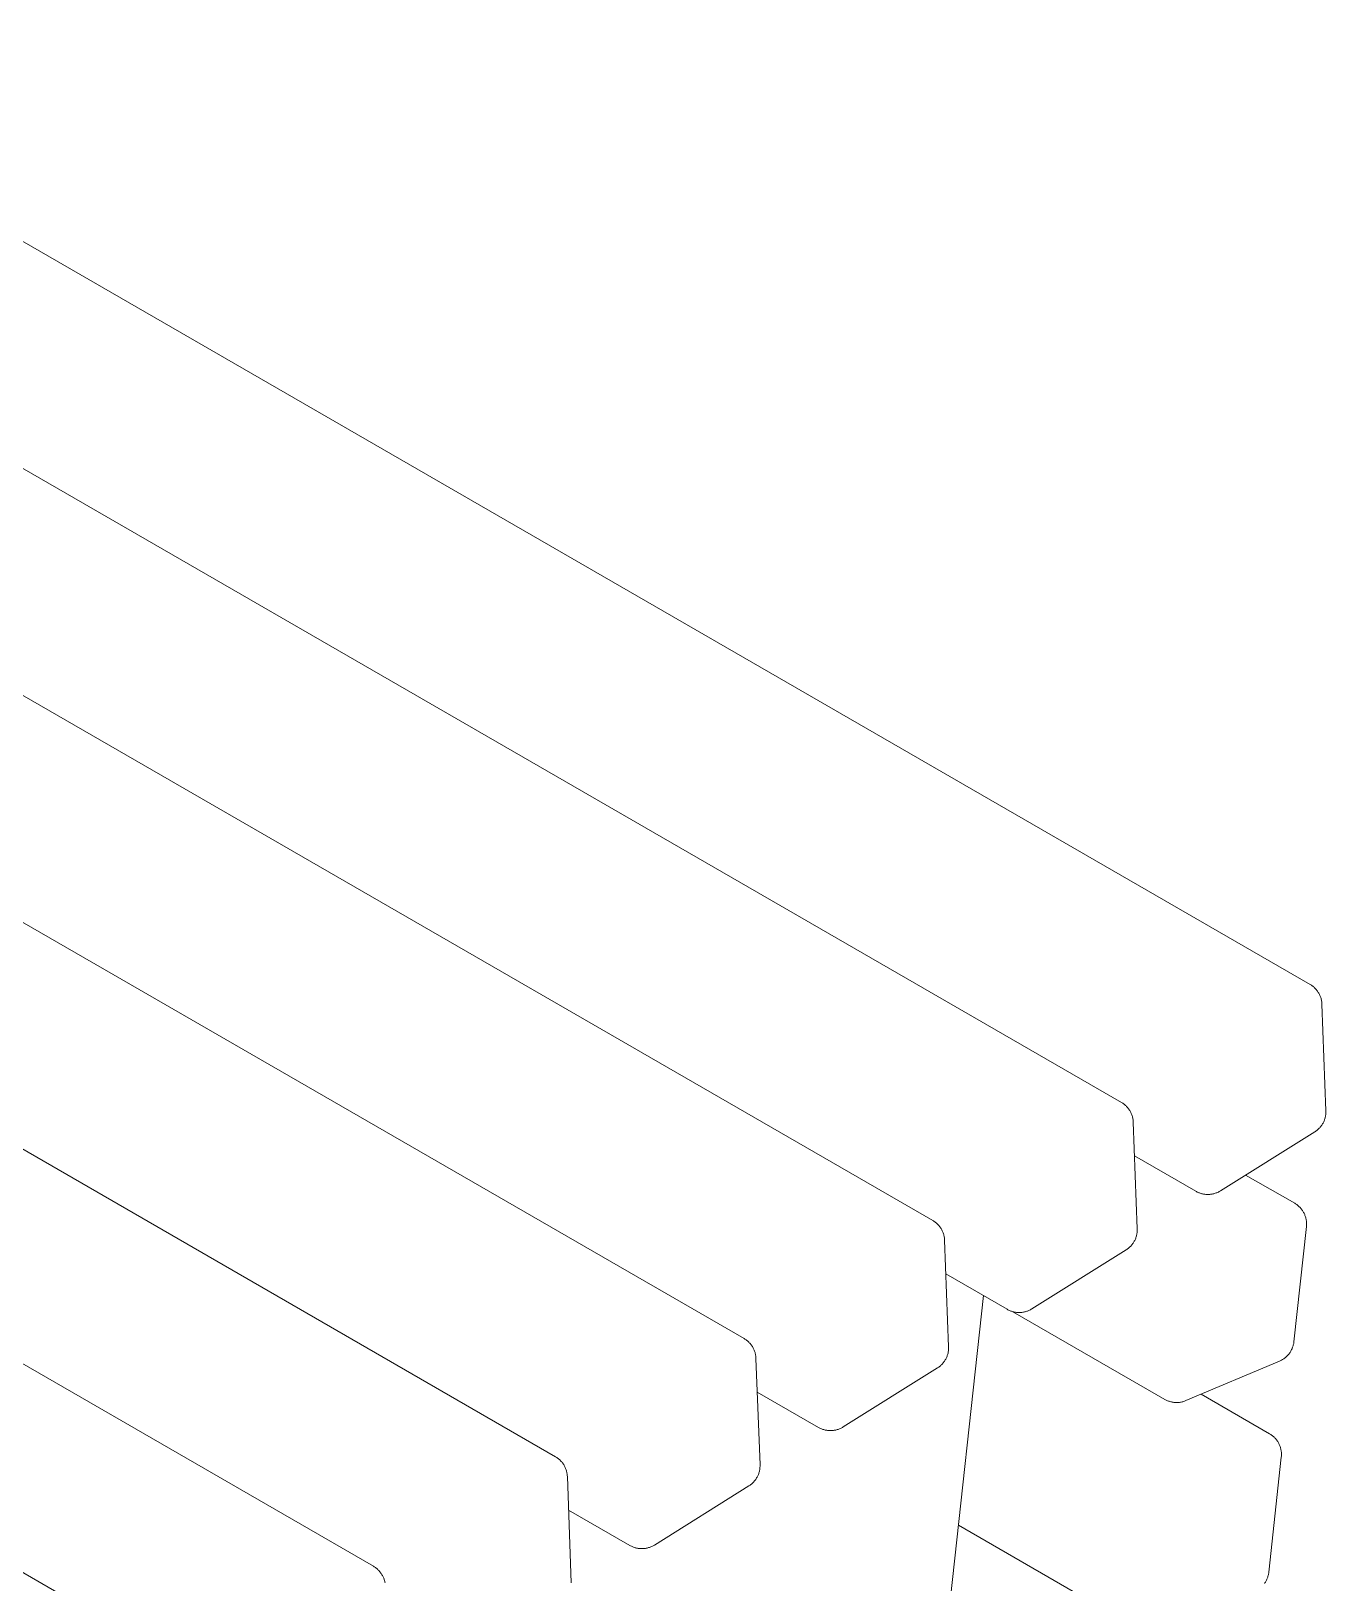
# Model space of a CAD drawing. Header units: millimetres. Extents: x -62 to 2493, y 278 to 1866.
# Drawn here: x 2221.7 to 2493.3, y 1540 to 1865.6 of the extents above; entities that cross this region are included whole.
import ezdxf

# ---------------------------------------------------------------- set-up
doc = ezdxf.new("R2010")
doc.units = ezdxf.units.MM
doc.layers.add('ZANO_R', color=7, linetype='Continuous', lineweight=0)

msp = doc.modelspace()

# ---------------------------------------------------------------- linework, layer by layer
at = {"layer": 'ZANO_R'}
for p, q in [((2143.47, 1865.59), (2489.95, 1665.55)), ((2103.91, 1840.82), (2450.39, 1640.78)), ((2064.34, 1816.05), (2410.83, 1616.01)), ((2024.78, 1791.28), (2371.26, 1591.24)), ((1985.22, 1766.51), (2331.7, 1566.46)), ((1947.04, 1743.5), (2293.53, 1543.46)), ((1907.48, 1722.59), (2253.96, 1522.55)), ((2489.95, 1665.55), (2490.1, 1665.46)), ((2490.1, 1665.46), (2490.25, 1665.37)), ((2490.25, 1665.37), (2490.39, 1665.27)), ((2490.39, 1665.27), (2490.53, 1665.16)), ((2490.53, 1665.16), (2490.66, 1665.05)), ((2490.66, 1665.05), (2490.8, 1664.94)), ((2490.8, 1664.94), (2490.92, 1664.82)), ((2490.92, 1664.82), (2491.05, 1664.7)), ((2491.05, 1664.7), (2491.16, 1664.57)), ((2491.16, 1664.57), (2491.28, 1664.44)), ((2491.28, 1664.44), (2491.39, 1664.3)), ((2491.39, 1664.3), (2491.49, 1664.17)), ((2491.49, 1664.17), (2491.59, 1664.02)), ((2491.59, 1664.02), (2491.69, 1663.88)), ((2491.69, 1663.88), (2491.78, 1663.73)), ((2491.78, 1663.73), (2491.86, 1663.58)), ((2491.86, 1663.58), (2491.94, 1663.42)), ((2491.94, 1663.42), (2492.02, 1663.26)), ((2492.02, 1663.26), (2492.08, 1663.1)), ((2492.08, 1663.1), (2492.15, 1662.94)), ((2492.15, 1662.94), (2492.2, 1662.78)), ((2492.2, 1662.78), (2492.26, 1662.61)), ((2492.26, 1662.61), (2492.3, 1662.44)), ((2492.3, 1662.44), (2492.34, 1662.27)), ((2492.34, 1662.27), (2492.37, 1662.1)), ((2492.37, 1662.1), (2492.4, 1661.93)), ((2492.4, 1661.93), (2492.42, 1661.76)), ((2492.42, 1661.76), (2492.44, 1661.58)), ((2492.44, 1661.58), (2492.45, 1661.41)), ((2492.45, 1661.41), (2493.28, 1639.05)), ((2450.39, 1640.78), (2450.54, 1640.69)), ((2450.54, 1640.69), (2450.68, 1640.6)), ((2450.68, 1640.6), (2450.83, 1640.5)), ((2450.83, 1640.5), (2450.97, 1640.39)), ((2450.97, 1640.39), (2451.1, 1640.28)), ((2451.1, 1640.28), (2451.23, 1640.17)), ((2451.23, 1640.17), (2451.36, 1640.05)), ((2451.36, 1640.05), (2451.48, 1639.93)), ((2451.48, 1639.93), (2451.6, 1639.8)), ((2451.6, 1639.8), (2451.72, 1639.67)), ((2451.72, 1639.67), (2451.83, 1639.53)), ((2451.83, 1639.53), (2451.93, 1639.39)), ((2451.93, 1639.39), (2452.03, 1639.25)), ((2452.03, 1639.25), (2452.13, 1639.1)), ((2452.13, 1639.1), (2452.22, 1638.96)), ((2452.22, 1638.96), (2452.3, 1638.8)), ((2452.3, 1638.8), (2452.38, 1638.65)), ((2452.38, 1638.65), (2452.45, 1638.49)), ((2452.45, 1638.49), (2452.52, 1638.33)), ((2452.52, 1638.33), (2452.58, 1638.17)), ((2452.58, 1638.17), (2452.64, 1638)), ((2452.64, 1638), (2452.69, 1637.84)), ((2493.22, 1638.04), (2493.19, 1637.87)), ((2493.24, 1638.21), (2493.22, 1638.04)), ((2493.26, 1638.37), (2493.24, 1638.21)), ((2493.28, 1638.54), (2493.26, 1638.37)), ((2493.28, 1639.05), (2493.29, 1638.88)), ((2493.29, 1638.71), (2493.28, 1638.54)), ((2493.29, 1638.88), (2493.29, 1638.71)), ((2452.69, 1637.84), (2452.74, 1637.67)), ((2452.74, 1637.67), (2452.78, 1637.5)), ((2452.78, 1637.5), (2452.81, 1637.33)), ((2452.81, 1637.33), (2452.84, 1637.16)), ((2452.84, 1637.16), (2452.86, 1636.98)), ((2452.86, 1636.98), (2452.88, 1636.81)), ((2452.88, 1636.81), (2452.89, 1636.64)), ((2452.89, 1636.64), (2453.72, 1614.28)), ((2491.08, 1634.72), (2490.94, 1634.63)), ((2491.22, 1634.82), (2491.08, 1634.72)), ((2491.36, 1634.92), (2491.22, 1634.82)), ((2491.49, 1635.02), (2491.36, 1634.92)), ((2491.62, 1635.13), (2491.49, 1635.02)), ((2491.74, 1635.25), (2491.62, 1635.13)), ((2491.86, 1635.37), (2491.74, 1635.25)), ((2491.98, 1635.49), (2491.86, 1635.37)), ((2492.09, 1635.62), (2491.98, 1635.49)), ((2492.2, 1635.75), (2492.09, 1635.62)), ((2492.3, 1635.88), (2492.2, 1635.75)), ((2492.4, 1636.02), (2492.3, 1635.88)), ((2492.49, 1636.16), (2492.4, 1636.02)), ((2492.58, 1636.3), (2492.49, 1636.16)), ((2492.67, 1636.45), (2492.58, 1636.3)), ((2492.75, 1636.6), (2492.67, 1636.45)), ((2492.82, 1636.75), (2492.75, 1636.6)), ((2492.89, 1636.91), (2492.82, 1636.75)), ((2492.95, 1637.06), (2492.89, 1636.91)), ((2493.01, 1637.22), (2492.95, 1637.06)), ((2493.06, 1637.38), (2493.01, 1637.22)), ((2493.11, 1637.54), (2493.06, 1637.38)), ((2493.15, 1637.71), (2493.11, 1637.54)), ((2493.19, 1637.87), (2493.15, 1637.71)), ((2490.94, 1634.63), (2471.16, 1622.24)), ((2466.01, 1622.15), (2453.15, 1629.57)), ((2476.45, 1625.55), (2486.73, 1619.62)), ((2466.15, 1622.07), (2466.01, 1622.15)), ((2466.3, 1621.99), (2466.15, 1622.07)), ((2466.46, 1621.92), (2466.3, 1621.99)), ((2466.61, 1621.85), (2466.46, 1621.92)), ((2466.77, 1621.79), (2466.61, 1621.85)), ((2466.93, 1621.73), (2466.77, 1621.79)), ((2467.09, 1621.68), (2466.93, 1621.73)), ((2467.26, 1621.64), (2467.09, 1621.68)), ((2469.93, 1621.68), (2469.77, 1621.64)), ((2470.09, 1621.74), (2469.93, 1621.68)), ((2470.25, 1621.79), (2470.09, 1621.74)), ((2470.41, 1621.85), (2470.25, 1621.79)), ((2470.56, 1621.92), (2470.41, 1621.85)), ((2470.72, 1621.99), (2470.56, 1621.92)), ((2470.87, 1622.07), (2470.72, 1621.99)), ((2471.01, 1622.15), (2470.87, 1622.07)), ((2471.16, 1622.24), (2471.01, 1622.15)), ((2467.42, 1621.6), (2467.26, 1621.64)), ((2467.59, 1621.56), (2467.42, 1621.6)), ((2467.75, 1621.53), (2467.59, 1621.56)), ((2467.92, 1621.51), (2467.75, 1621.53)), ((2468.09, 1621.5), (2467.92, 1621.51)), ((2468.26, 1621.48), (2468.09, 1621.5)), ((2468.43, 1621.48), (2468.26, 1621.48)), ((2468.6, 1621.48), (2468.43, 1621.48)), ((2468.76, 1621.48), (2468.6, 1621.48)), ((2468.93, 1621.5), (2468.76, 1621.48)), ((2469.1, 1621.51), (2468.93, 1621.5)), ((2469.27, 1621.54), (2469.1, 1621.51)), ((2469.44, 1621.56), (2469.27, 1621.54)), ((2469.6, 1621.6), (2469.44, 1621.56)), ((2469.77, 1621.64), (2469.6, 1621.6)), ((2486.73, 1619.62), (2486.87, 1619.54)), ((2486.87, 1619.54), (2487.02, 1619.44)), ((2487.02, 1619.44), (2487.16, 1619.35)), ((2487.16, 1619.35), (2487.29, 1619.24)), ((2487.29, 1619.24), (2487.42, 1619.14)), ((2487.42, 1619.14), (2487.55, 1619.03)), ((2487.55, 1619.03), (2487.68, 1618.91)), ((2487.68, 1618.91), (2487.8, 1618.79)), ((2487.8, 1618.79), (2487.92, 1618.67)), ((2487.92, 1618.67), (2488.03, 1618.54)), ((2488.03, 1618.54), (2488.14, 1618.41)), ((2488.14, 1618.41), (2488.24, 1618.28)), ((2410.83, 1616.01), (2410.98, 1615.92)), ((2410.98, 1615.92), (2411.12, 1615.82)), ((2411.12, 1615.82), (2411.26, 1615.72)), ((2411.26, 1615.72), (2411.4, 1615.62)), ((2411.4, 1615.62), (2411.54, 1615.51)), ((2411.54, 1615.51), (2411.67, 1615.4)), ((2411.67, 1615.4), (2411.8, 1615.28)), ((2411.8, 1615.28), (2411.92, 1615.15)), ((2411.92, 1615.15), (2412.04, 1615.03)), ((2488.24, 1618.28), (2488.34, 1618.14)), ((2488.34, 1618.14), (2488.43, 1618)), ((2488.43, 1618), (2488.52, 1617.85)), ((2488.52, 1617.85), (2488.61, 1617.7)), ((2488.61, 1617.7), (2488.69, 1617.55)), ((2488.69, 1617.55), (2488.76, 1617.4)), ((2488.76, 1617.4), (2488.83, 1617.25)), ((2488.83, 1617.25), (2488.89, 1617.09)), ((2488.89, 1617.09), (2488.95, 1616.93)), ((2488.95, 1616.93), (2489.01, 1616.77)), ((2489.01, 1616.77), (2489.05, 1616.6)), ((2489.05, 1616.6), (2489.09, 1616.44)), ((2489.09, 1616.44), (2489.13, 1616.27)), ((2489.13, 1616.27), (2489.16, 1616.11)), ((2489.16, 1616.11), (2489.19, 1615.94)), ((2489.19, 1615.94), (2489.2, 1615.77)), ((2489.2, 1615.77), (2489.22, 1615.6)), ((2489.22, 1615.6), (2489.23, 1615.43)), ((2489.23, 1615.26), (2489.22, 1615.09)), ((2489.23, 1615.43), (2489.23, 1615.26)), ((2412.04, 1615.03), (2412.15, 1614.9)), ((2412.15, 1614.9), (2412.26, 1614.76)), ((2412.26, 1614.76), (2412.37, 1614.62)), ((2412.37, 1614.62), (2412.47, 1614.48)), ((2412.47, 1614.48), (2412.56, 1614.33)), ((2412.56, 1614.33), (2412.65, 1614.18)), ((2412.65, 1614.18), (2412.74, 1614.03)), ((2412.74, 1614.03), (2412.82, 1613.88)), ((2412.82, 1613.88), (2412.89, 1613.72)), ((2412.89, 1613.72), (2412.96, 1613.56)), ((2412.96, 1613.56), (2413.02, 1613.4)), ((2413.02, 1613.4), (2413.08, 1613.23)), ((2413.08, 1613.23), (2413.13, 1613.07)), ((2413.13, 1613.07), (2413.18, 1612.9)), ((2413.18, 1612.9), (2413.21, 1612.73)), ((2413.21, 1612.73), (2413.25, 1612.56)), ((2413.25, 1612.56), (2413.28, 1612.38)), ((2413.28, 1612.38), (2413.3, 1612.21)), ((2413.3, 1612.21), (2413.31, 1612.04)), ((2413.31, 1612.04), (2413.32, 1611.86)), ((2453.26, 1611.98), (2453.18, 1611.83)), ((2453.33, 1612.13), (2453.26, 1611.98)), ((2453.39, 1612.29), (2453.33, 1612.13)), ((2453.45, 1612.45), (2453.39, 1612.29)), ((2453.5, 1612.61), (2453.45, 1612.45)), ((2453.55, 1612.77), (2453.5, 1612.61)), ((2453.59, 1612.94), (2453.55, 1612.77)), ((2453.63, 1613.1), (2453.59, 1612.94)), ((2453.66, 1613.27), (2453.63, 1613.1)), ((2453.68, 1613.43), (2453.66, 1613.27)), ((2453.7, 1613.6), (2453.68, 1613.43)), ((2453.71, 1613.77), (2453.7, 1613.6)), ((2453.72, 1613.94), (2453.71, 1613.77)), ((2453.72, 1614.28), (2453.72, 1614.11)), ((2453.72, 1614.11), (2453.72, 1613.94)), ((2489.2, 1614.75), (2486.57, 1590.57)), ((2489.21, 1614.92), (2489.2, 1614.75)), ((2489.22, 1615.09), (2489.21, 1614.92)), ((2413.32, 1611.86), (2414.16, 1589.51)), ((2451.38, 1609.85), (2431.6, 1597.47)), ((2451.52, 1609.95), (2451.38, 1609.85)), ((2451.66, 1610.04), (2451.52, 1609.95)), ((2451.79, 1610.14), (2451.66, 1610.04)), ((2451.93, 1610.25), (2451.79, 1610.14)), ((2452.05, 1610.36), (2451.93, 1610.25)), ((2452.18, 1610.48), (2452.05, 1610.36)), ((2452.3, 1610.59), (2452.18, 1610.48)), ((2452.41, 1610.72), (2452.3, 1610.59)), ((2452.53, 1610.84), (2452.41, 1610.72)), ((2452.63, 1610.97), (2452.53, 1610.84)), ((2452.74, 1611.11), (2452.63, 1610.97)), ((2452.84, 1611.25), (2452.74, 1611.11)), ((2452.93, 1611.39), (2452.84, 1611.25)), ((2453.02, 1611.53), (2452.93, 1611.39)), ((2453.1, 1611.68), (2453.02, 1611.53)), ((2453.18, 1611.83), (2453.1, 1611.68)), ((2426.44, 1597.38), (2413.59, 1604.8)), ((2421.45, 1600.26), (2386.84, 1282.45)), ((2426.59, 1597.29), (2426.44, 1597.38)), ((2426.74, 1597.22), (2426.59, 1597.29)), ((2426.9, 1597.14), (2426.74, 1597.22)), ((2427.05, 1597.08), (2426.9, 1597.14)), ((2427.21, 1597.02), (2427.05, 1597.08)), ((2427.37, 1596.96), (2427.21, 1597.02)), ((2427.53, 1596.91), (2427.37, 1596.96)), ((2427.69, 1596.86), (2427.53, 1596.91)), ((2459.47, 1578.49), (2427.62, 1596.88)), ((2427.86, 1596.82), (2427.69, 1596.86)), ((2428.02, 1596.79), (2427.86, 1596.82)), ((2428.19, 1596.76), (2428.02, 1596.79)), ((2428.36, 1596.74), (2428.19, 1596.76)), ((2428.53, 1596.72), (2428.36, 1596.74)), ((2428.69, 1596.71), (2428.53, 1596.72)), ((2428.86, 1596.71), (2428.69, 1596.71)), ((2429.03, 1596.71), (2428.86, 1596.71)), ((2429.2, 1596.71), (2429.03, 1596.71)), ((2429.37, 1596.72), (2429.2, 1596.71)), ((2429.54, 1596.74), (2429.37, 1596.72)), ((2429.71, 1596.76), (2429.54, 1596.74)), ((2429.87, 1596.79), (2429.71, 1596.76)), ((2430.04, 1596.83), (2429.87, 1596.79)), ((2430.2, 1596.87), (2430.04, 1596.83)), ((2430.37, 1596.91), (2430.2, 1596.87)), ((2430.53, 1596.96), (2430.37, 1596.91)), ((2430.69, 1597.02), (2430.53, 1596.96)), ((2430.85, 1597.08), (2430.69, 1597.02)), ((2431, 1597.15), (2430.85, 1597.08)), ((2431.15, 1597.22), (2431, 1597.15)), ((2431.3, 1597.3), (2431.15, 1597.22)), ((2431.45, 1597.38), (2431.3, 1597.3)), ((2431.6, 1597.47), (2431.45, 1597.38)), ((2371.26, 1591.24), (2371.41, 1591.15)), ((2371.41, 1591.15), (2371.56, 1591.05)), ((2371.56, 1591.05), (2371.7, 1590.95)), ((2371.7, 1590.95), (2371.84, 1590.85)), ((2371.84, 1590.85), (2371.98, 1590.74)), ((2371.98, 1590.74), (2372.11, 1590.62)), ((2372.11, 1590.62), (2372.23, 1590.5)), ((2372.23, 1590.5), (2372.36, 1590.38)), ((2372.36, 1590.38), (2372.48, 1590.25)), ((2372.48, 1590.25), (2372.59, 1590.12)), ((2372.59, 1590.12), (2372.7, 1589.99)), ((2372.7, 1589.99), (2372.81, 1589.85)), ((2372.81, 1589.85), (2372.91, 1589.71)), ((2372.91, 1589.71), (2373, 1589.56)), ((2373, 1589.56), (2373.09, 1589.41)), ((2373.09, 1589.41), (2373.17, 1589.26)), ((2373.17, 1589.26), (2373.25, 1589.1)), ((2373.25, 1589.1), (2373.33, 1588.95)), ((2414.16, 1589.17), (2414.15, 1589)), ((2414.16, 1589.51), (2414.16, 1589.34)), ((2414.16, 1589.34), (2414.16, 1589.17)), ((2486.17, 1589.09), (2486.09, 1588.93)), ((2486.23, 1589.25), (2486.17, 1589.09)), ((2486.29, 1589.41), (2486.23, 1589.25)), ((2486.35, 1589.57), (2486.29, 1589.41)), ((2486.4, 1589.73), (2486.35, 1589.57)), ((2486.44, 1589.9), (2486.4, 1589.73)), ((2486.48, 1590.07), (2486.44, 1589.9)), ((2486.52, 1590.23), (2486.48, 1590.07)), ((2486.54, 1590.4), (2486.52, 1590.23)), ((2486.57, 1590.57), (2486.54, 1590.4)), ((2373.33, 1588.95), (2373.4, 1588.79)), ((2373.4, 1588.79), (2373.46, 1588.62)), ((2373.46, 1588.62), (2373.52, 1588.46)), ((2373.52, 1588.46), (2373.57, 1588.29)), ((2373.57, 1588.29), (2373.61, 1588.12)), ((2373.61, 1588.12), (2373.65, 1587.96)), ((2373.65, 1587.96), (2373.69, 1587.78)), ((2373.69, 1587.78), (2373.71, 1587.61)), ((2373.71, 1587.61), (2373.73, 1587.44)), ((2373.73, 1587.44), (2373.75, 1587.27)), ((2373.75, 1587.27), (2373.76, 1587.09)), ((2373.76, 1587.09), (2374.6, 1564.73)), ((2412.85, 1585.95), (2412.74, 1585.82)), ((2412.96, 1586.07), (2412.85, 1585.95)), ((2413.07, 1586.2), (2412.96, 1586.07)), ((2413.17, 1586.34), (2413.07, 1586.2)), ((2413.27, 1586.47), (2413.17, 1586.34)), ((2413.37, 1586.61), (2413.27, 1586.47)), ((2413.46, 1586.76), (2413.37, 1586.61)), ((2413.54, 1586.9), (2413.46, 1586.76)), ((2413.62, 1587.05), (2413.54, 1586.9)), ((2413.69, 1587.21), (2413.62, 1587.05)), ((2413.76, 1587.36), (2413.69, 1587.21)), ((2413.83, 1587.52), (2413.76, 1587.36)), ((2413.88, 1587.68), (2413.83, 1587.52)), ((2413.94, 1587.84), (2413.88, 1587.68)), ((2413.98, 1588), (2413.94, 1587.84)), ((2414.03, 1588.16), (2413.98, 1588)), ((2414.06, 1588.33), (2414.03, 1588.16)), ((2414.09, 1588.49), (2414.06, 1588.33)), ((2414.12, 1588.66), (2414.09, 1588.49)), ((2414.14, 1588.83), (2414.12, 1588.66)), ((2414.15, 1589), (2414.14, 1588.83)), ((2483.54, 1586.51), (2463.92, 1578.22)), ((2483.7, 1586.58), (2483.54, 1586.51)), ((2483.85, 1586.65), (2483.7, 1586.58)), ((2484, 1586.73), (2483.85, 1586.65)), ((2484.15, 1586.82), (2484, 1586.73)), ((2484.3, 1586.91), (2484.15, 1586.82)), ((2484.44, 1587), (2484.3, 1586.91)), ((2484.58, 1587.1), (2484.44, 1587)), ((2484.72, 1587.21), (2484.58, 1587.1)), ((2484.85, 1587.32), (2484.72, 1587.21)), ((2484.98, 1587.43), (2484.85, 1587.32)), ((2485.1, 1587.55), (2484.98, 1587.43)), ((2485.22, 1587.67), (2485.1, 1587.55)), ((2485.34, 1587.8), (2485.22, 1587.67)), ((2485.45, 1587.93), (2485.34, 1587.8)), ((2485.55, 1588.06), (2485.45, 1587.93)), ((2485.66, 1588.2), (2485.55, 1588.06)), ((2485.75, 1588.34), (2485.66, 1588.2)), ((2485.85, 1588.48), (2485.75, 1588.34)), ((2485.93, 1588.63), (2485.85, 1588.48)), ((2486.02, 1588.78), (2485.93, 1588.63)), ((2486.09, 1588.93), (2486.02, 1588.78)), ((2411.82, 1585.08), (2392.03, 1572.7)), ((2411.96, 1585.17), (2411.82, 1585.08)), ((2412.1, 1585.27), (2411.96, 1585.17)), ((2412.23, 1585.37), (2412.1, 1585.27)), ((2412.36, 1585.48), (2412.23, 1585.37)), ((2412.49, 1585.59), (2412.36, 1585.48)), ((2412.62, 1585.7), (2412.49, 1585.59)), ((2412.74, 1585.82), (2412.62, 1585.7)), ((2386.88, 1572.6), (2374.02, 1580.03)), ((2467.09, 1579.56), (2481.46, 1571.27)), ((2459.62, 1578.41), (2459.47, 1578.49)), ((2459.77, 1578.33), (2459.62, 1578.41)), ((2459.93, 1578.26), (2459.77, 1578.33)), ((2460.09, 1578.19), (2459.93, 1578.26)), ((2460.24, 1578.13), (2460.09, 1578.19)), ((2460.41, 1578.08), (2460.24, 1578.13)), ((2460.57, 1578.03), (2460.41, 1578.08)), ((2460.73, 1577.98), (2460.57, 1578.03)), ((2460.9, 1577.94), (2460.73, 1577.98)), ((2461.07, 1577.91), (2460.9, 1577.94)), ((2461.24, 1577.88), (2461.07, 1577.91)), ((2461.41, 1577.86), (2461.24, 1577.88)), ((2461.58, 1577.84), (2461.41, 1577.86)), ((2461.75, 1577.83), (2461.58, 1577.84)), ((2461.92, 1577.83), (2461.75, 1577.83)), ((2462.09, 1577.83), (2461.92, 1577.83)), ((2462.26, 1577.83), (2462.09, 1577.83)), ((2462.43, 1577.85), (2462.26, 1577.83)), ((2462.6, 1577.86), (2462.43, 1577.85)), ((2462.77, 1577.89), (2462.6, 1577.86)), ((2462.94, 1577.92), (2462.77, 1577.89)), ((2463.11, 1577.96), (2462.94, 1577.92)), ((2463.27, 1578), (2463.11, 1577.96)), ((2463.44, 1578.04), (2463.27, 1578)), ((2463.6, 1578.1), (2463.44, 1578.04)), ((2463.76, 1578.16), (2463.6, 1578.1)), ((2463.92, 1578.22), (2463.76, 1578.16)), ((2387.03, 1572.52), (2386.88, 1572.6)), ((2387.18, 1572.44), (2387.03, 1572.52)), ((2387.33, 1572.37), (2387.18, 1572.44)), ((2387.49, 1572.31), (2387.33, 1572.37)), ((2387.65, 1572.24), (2387.49, 1572.31)), ((2387.81, 1572.19), (2387.65, 1572.24)), ((2387.97, 1572.14), (2387.81, 1572.19)), ((2388.13, 1572.09), (2387.97, 1572.14)), ((2388.29, 1572.05), (2388.13, 1572.09)), ((2388.46, 1572.02), (2388.29, 1572.05)), ((2388.63, 1571.99), (2388.46, 1572.02)), ((2388.79, 1571.97), (2388.63, 1571.99)), ((2388.96, 1571.95), (2388.79, 1571.97)), ((2389.13, 1571.94), (2388.96, 1571.95)), ((2389.3, 1571.93), (2389.13, 1571.94)), ((2389.47, 1571.93), (2389.3, 1571.93)), ((2389.64, 1571.94), (2389.47, 1571.93)), ((2389.81, 1571.95), (2389.64, 1571.94)), ((2389.98, 1571.97), (2389.81, 1571.95)), ((2390.14, 1571.99), (2389.98, 1571.97)), ((2390.31, 1572.02), (2390.14, 1571.99)), ((2390.48, 1572.05), (2390.31, 1572.02)), ((2390.64, 1572.09), (2390.48, 1572.05)), ((2390.8, 1572.14), (2390.64, 1572.09)), ((2390.97, 1572.19), (2390.8, 1572.14)), ((2391.13, 1572.25), (2390.97, 1572.19)), ((2391.28, 1572.31), (2391.13, 1572.25)), ((2391.44, 1572.38), (2391.28, 1572.31)), ((2391.59, 1572.45), (2391.44, 1572.38)), ((2391.74, 1572.53), (2391.59, 1572.45)), ((2391.89, 1572.61), (2391.74, 1572.53)), ((2392.03, 1572.7), (2391.89, 1572.61)), ((2481.46, 1571.27), (2481.61, 1571.18)), ((2481.61, 1571.18), (2481.75, 1571.09)), ((2481.75, 1571.09), (2481.89, 1570.99)), ((2481.89, 1570.99), (2482.03, 1570.89)), ((2482.03, 1570.89), (2482.16, 1570.78)), ((2482.16, 1570.78), (2482.29, 1570.67)), ((2482.29, 1570.67), (2482.41, 1570.55)), ((2482.41, 1570.55), (2482.53, 1570.43)), ((2482.53, 1570.43), (2482.65, 1570.31)), ((2482.65, 1570.31), (2482.76, 1570.18)), ((2482.76, 1570.18), (2482.87, 1570.05)), ((2482.87, 1570.05), (2482.97, 1569.92)), ((2482.97, 1569.92), (2483.07, 1569.78)), ((2483.07, 1569.78), (2483.17, 1569.64)), ((2483.17, 1569.64), (2483.26, 1569.49)), ((2331.7, 1566.46), (2331.85, 1566.37)), ((2331.85, 1566.37), (2332, 1566.28)), ((2483.93, 1566.39), (2481.3, 1542.21)), ((2483.26, 1569.49), (2483.34, 1569.35)), ((2483.34, 1569.35), (2483.42, 1569.2)), ((2483.42, 1569.2), (2483.5, 1569.04)), ((2483.5, 1569.04), (2483.56, 1568.89)), ((2483.56, 1568.89), (2483.63, 1568.73)), ((2483.63, 1568.73), (2483.69, 1568.57)), ((2483.69, 1568.57), (2483.74, 1568.41)), ((2483.74, 1568.41), (2483.79, 1568.25)), ((2483.79, 1568.25), (2483.83, 1568.08)), ((2483.83, 1568.08), (2483.86, 1567.92)), ((2483.86, 1567.92), (2483.9, 1567.75)), ((2483.9, 1567.75), (2483.92, 1567.58)), ((2483.92, 1567.58), (2483.94, 1567.41)), ((2483.95, 1566.56), (2483.93, 1566.39)), ((2483.94, 1567.41), (2483.95, 1567.24)), ((2483.95, 1567.24), (2483.96, 1567.07)), ((2483.96, 1566.73), (2483.95, 1566.56)), ((2483.96, 1567.07), (2483.96, 1566.9)), ((2483.96, 1566.9), (2483.96, 1566.73)), ((2332, 1566.28), (2332.14, 1566.18)), ((2332.14, 1566.18), (2332.28, 1566.07)), ((2332.28, 1566.07), (2332.41, 1565.96)), ((2332.41, 1565.96), (2332.54, 1565.85)), ((2332.54, 1565.85), (2332.67, 1565.73)), ((2332.67, 1565.73), (2332.79, 1565.61)), ((2332.79, 1565.61), (2332.91, 1565.48)), ((2332.91, 1565.48), (2333.03, 1565.35)), ((2333.03, 1565.35), (2333.14, 1565.22)), ((2333.14, 1565.22), (2333.24, 1565.08)), ((2333.24, 1565.08), (2333.34, 1564.93)), ((2333.34, 1564.93), (2333.44, 1564.79)), ((2333.44, 1564.79), (2333.53, 1564.64)), ((2333.53, 1564.64), (2333.61, 1564.49)), ((2333.61, 1564.49), (2333.69, 1564.33)), ((2333.69, 1564.33), (2333.77, 1564.17)), ((2333.77, 1564.17), (2333.83, 1564.01)), ((2333.83, 1564.01), (2333.9, 1563.85)), ((2333.9, 1563.85), (2333.95, 1563.69)), ((2333.95, 1563.69), (2334, 1563.52)), ((2334, 1563.52), (2334.05, 1563.35)), ((2334.05, 1563.35), (2334.09, 1563.18)), ((2334.09, 1563.18), (2334.12, 1563.01)), ((2374.37, 1563.06), (2374.32, 1562.9)), ((2374.42, 1563.23), (2374.37, 1563.06)), ((2374.46, 1563.39), (2374.42, 1563.23)), ((2374.5, 1563.56), (2374.46, 1563.39)), ((2374.53, 1563.72), (2374.5, 1563.56)), ((2374.56, 1563.89), (2374.53, 1563.72)), ((2374.58, 1564.06), (2374.56, 1563.89)), ((2374.59, 1564.23), (2374.58, 1564.06)), ((2374.6, 1564.4), (2374.59, 1564.23)), ((2374.6, 1564.73), (2374.6, 1564.56)), ((2374.6, 1564.56), (2374.6, 1564.4)), ((2334.12, 1563.01), (2334.15, 1562.84)), ((2334.15, 1562.84), (2334.17, 1562.67)), ((2334.17, 1562.67), (2334.19, 1562.49)), ((2334.19, 1562.49), (2334.2, 1562.32)), ((2334.2, 1562.32), (2335.03, 1539.96)), ((2372.25, 1560.31), (2352.47, 1547.92)), ((2372.39, 1560.4), (2372.25, 1560.31)), ((2372.53, 1560.5), (2372.39, 1560.4)), ((2372.67, 1560.6), (2372.53, 1560.5)), ((2372.8, 1560.71), (2372.67, 1560.6)), ((2372.93, 1560.82), (2372.8, 1560.71)), ((2373.05, 1560.93), (2372.93, 1560.82)), ((2373.17, 1561.05), (2373.05, 1560.93)), ((2373.29, 1561.17), (2373.17, 1561.05)), ((2373.4, 1561.3), (2373.29, 1561.17)), ((2373.51, 1561.43), (2373.4, 1561.3)), ((2373.61, 1561.56), (2373.51, 1561.43)), ((2373.71, 1561.7), (2373.61, 1561.56)), ((2373.8, 1561.84), (2373.71, 1561.7)), ((2373.89, 1561.99), (2373.8, 1561.84)), ((2373.98, 1562.13), (2373.89, 1561.99)), ((2374.06, 1562.28), (2373.98, 1562.13)), ((2374.13, 1562.43), (2374.06, 1562.28)), ((2374.2, 1562.59), (2374.13, 1562.43)), ((2374.26, 1562.75), (2374.2, 1562.59)), ((2374.32, 1562.9), (2374.26, 1562.75)), ((2347.32, 1547.83), (2334.46, 1555.25)), ((2454.21, 1530.14), (2416.2, 1552.08)), ((2347.47, 1547.75), (2347.32, 1547.83)), ((2347.62, 1547.67), (2347.47, 1547.75)), ((2347.77, 1547.6), (2347.62, 1547.67)), ((2347.93, 1547.53), (2347.77, 1547.6)), ((2348.08, 1547.47), (2347.93, 1547.53)), ((2348.24, 1547.42), (2348.08, 1547.47)), ((2348.4, 1547.36), (2348.24, 1547.42)), ((2348.57, 1547.32), (2348.4, 1547.36)), ((2348.73, 1547.28), (2348.57, 1547.32)), ((2348.9, 1547.25), (2348.73, 1547.28)), ((2349.06, 1547.22), (2348.9, 1547.25)), ((2349.23, 1547.2), (2349.06, 1547.22)), ((2349.4, 1547.18), (2349.23, 1547.2)), ((2349.57, 1547.17), (2349.4, 1547.18)), ((2349.74, 1547.16), (2349.57, 1547.17)), ((2349.91, 1547.16), (2349.74, 1547.16)), ((2350.08, 1547.17), (2349.91, 1547.16)), ((2350.25, 1547.18), (2350.08, 1547.17)), ((2350.41, 1547.2), (2350.25, 1547.18)), ((2350.58, 1547.22), (2350.41, 1547.2)), ((2350.75, 1547.25), (2350.58, 1547.22)), ((2350.91, 1547.28), (2350.75, 1547.25)), ((2351.08, 1547.32), (2350.91, 1547.28)), ((2351.24, 1547.37), (2351.08, 1547.32)), ((2351.4, 1547.42), (2351.24, 1547.37)), ((2351.56, 1547.47), (2351.4, 1547.42)), ((2351.72, 1547.54), (2351.56, 1547.47)), ((2351.88, 1547.6), (2351.72, 1547.54)), ((2352.03, 1547.68), (2351.88, 1547.6)), ((2352.18, 1547.75), (2352.03, 1547.68)), ((2352.33, 1547.84), (2352.18, 1547.75)), ((2352.47, 1547.92), (2352.33, 1547.84)), ((2293.53, 1543.46), (2293.67, 1543.37)), ((2293.67, 1543.37), (2293.81, 1543.28)), ((2293.81, 1543.28), (2293.95, 1543.18)), ((2293.95, 1543.18), (2294.09, 1543.08)), ((2294.09, 1543.08), (2294.22, 1542.98)), ((2294.22, 1542.98), (2294.35, 1542.87)), ((2294.35, 1542.87), (2294.47, 1542.75)), ((2294.47, 1542.75), (2294.59, 1542.63)), ((2294.59, 1542.63), (2294.71, 1542.51)), ((2294.71, 1542.51), (2294.82, 1542.38)), ((2294.82, 1542.38), (2294.93, 1542.25)), ((2294.93, 1542.25), (2295.03, 1542.12)), ((2295.03, 1542.12), (2295.13, 1541.98)), ((2295.13, 1541.98), (2295.23, 1541.84)), ((2295.23, 1541.84), (2295.32, 1541.7)), ((2295.32, 1541.7), (2295.4, 1541.55)), ((2295.4, 1541.55), (2295.48, 1541.4)), ((2295.48, 1541.4), (2295.55, 1541.25)), ((2295.55, 1541.25), (2295.62, 1541.09)), ((2295.62, 1541.09), (2295.69, 1540.94)), ((2295.69, 1540.94), (2295.75, 1540.78)), ((2295.75, 1540.78), (2295.8, 1540.62)), ((2295.8, 1540.62), (2295.85, 1540.46)), ((2295.85, 1540.46), (2295.89, 1540.29)), ((2295.89, 1540.29), (2295.93, 1540.13)), ((2480.67, 1540.27), (2480.58, 1540.13)), ((2480.75, 1540.42), (2480.67, 1540.27)), ((2480.83, 1540.58), (2480.75, 1540.42)), ((2480.9, 1540.73), (2480.83, 1540.58)), ((2480.97, 1540.89), (2480.9, 1540.73)), ((2481.03, 1541.05), (2480.97, 1540.89)), ((2481.08, 1541.21), (2481.03, 1541.05)), ((2481.13, 1541.38), (2481.08, 1541.21)), ((2481.18, 1541.54), (2481.13, 1541.38)), ((2481.22, 1541.71), (2481.18, 1541.54)), ((2481.25, 1541.88), (2481.22, 1541.71)), ((2481.28, 1542.04), (2481.25, 1541.88)), ((2481.3, 1542.21), (2481.28, 1542.04)), ((2295.93, 1540.13), (2295.96, 1539.96)), ((2480.49, 1539.98), (2480.39, 1539.84)), ((2480.58, 1540.13), (2480.49, 1539.98))]:
    msp.add_line(p, q, dxfattribs=at)

doc.saveas('drawing.dxf')
